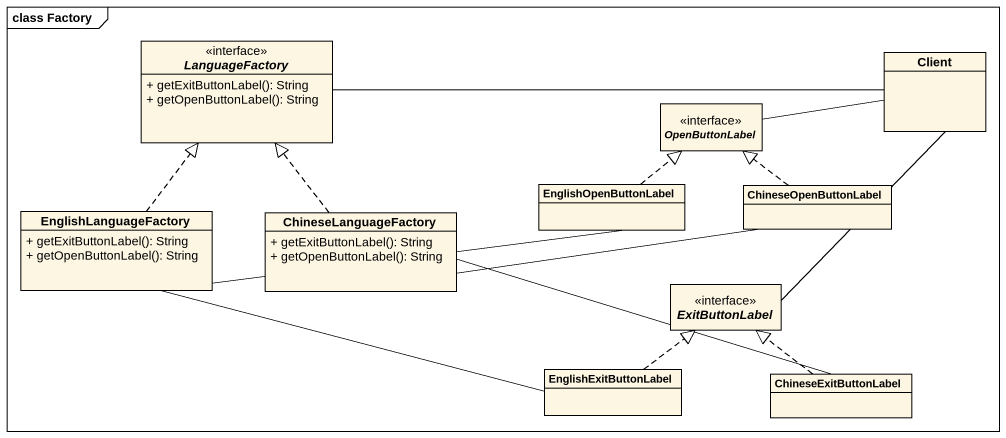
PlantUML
@startuml
mainframe class Factory
hide circle
hide empty members
skinparam classAttributeIconSize 0
interface LanguageFactory <<interface>> {
  + getExitButtonLabel(): String
  + getOpenButtonLabel(): String
}
class Client
interface OpenButtonLabel <<interface>>
class EnglishLanguageFactory {
  + getExitButtonLabel(): String
  + getOpenButtonLabel(): String
}
class ChineseLanguageFactory {
  + getExitButtonLabel(): String
  + getOpenButtonLabel(): String
}
class EnglishOpenButtonLabel
class ChineseOpenButtonLabel
interface ExitButtonLabel <<interface>>
class EnglishExitButtonLabel
class ChineseExitButtonLabel
LanguageFactory -right- Client
Client -left- OpenButtonLabel
Client -- ExitButtonLabel
EnglishLanguageFactory .up.|> LanguageFactory
EnglishLanguageFactory -right- EnglishOpenButtonLabel
EnglishLanguageFactory -right- EnglishExitButtonLabel
ChineseLanguageFactory .up.|> LanguageFactory
ChineseLanguageFactory -right- ChineseOpenButtonLabel
ChineseLanguageFactory -right- ChineseExitButtonLabel
EnglishOpenButtonLabel .up.|> OpenButtonLabel
ChineseOpenButtonLabel .up.|> OpenButtonLabel
EnglishExitButtonLabel .up.|> ExitButtonLabel
ChineseExitButtonLabel .up.|> ExitButtonLabel
@enduml
